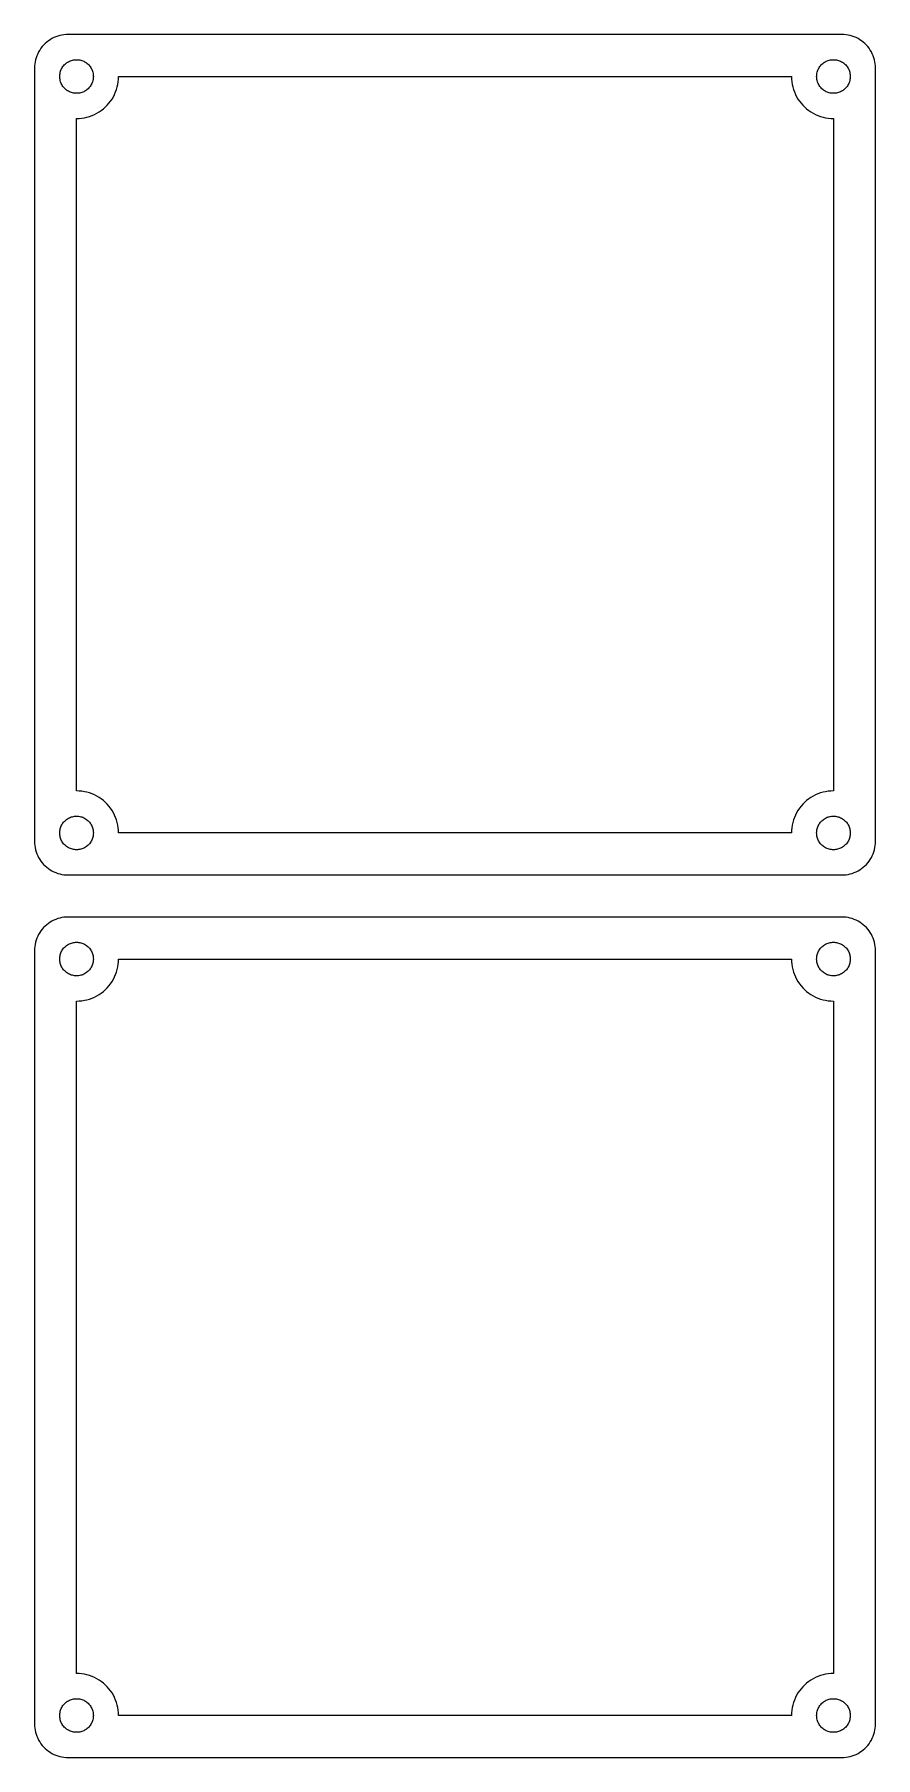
# Model space of a CAD drawing. Header units: metres. Extents: x -50 to 260, y -50 to 155.
# Drawn here: x 55 to 155, y -50 to 155 of the extents above; entities that cross this region are included whole.
import ezdxf

# ---------------------------------------------------------------- set-up
doc = ezdxf.new("R2010")
doc.units = ezdxf.units.M

msp = doc.modelspace()

# ---------------------------------------------------------------- linework, layer by layer
for p, q in [((56.2618, 153.916), (56.0841, 153.738)), ((56.4503, 154.082), (56.2618, 153.916)), ((56.6489, 154.236), (56.4503, 154.082)), ((56.8567, 154.377), (56.6489, 154.236)), ((57.073, 154.505), (56.8567, 154.377)), ((57.2969, 154.619), (57.073, 154.505)), ((57.5275, 154.719), (57.2969, 154.619)), ((57.7639, 154.804), (57.5275, 154.719)), ((58.0052, 154.874), (57.7639, 154.804)), ((58.2505, 154.929), (58.0052, 154.874)), ((58.4987, 154.968), (58.2505, 154.929)), ((58.7488, 154.992), (58.4987, 154.968)), ((59, 155), (58.7488, 154.992)), ((151, 155), (59, 155)), ((151.251, 154.992), (151, 155)), ((151.501, 154.968), (151.251, 154.992)), ((151.75, 154.929), (151.501, 154.968)), ((151.995, 154.874), (151.75, 154.929)), ((152.236, 154.804), (151.995, 154.874)), ((152.472, 154.719), (152.236, 154.804)), ((152.703, 154.619), (152.472, 154.719)), ((152.927, 154.505), (152.703, 154.619)), ((153.143, 154.377), (152.927, 154.505)), ((153.351, 154.236), (153.143, 154.377)), ((153.55, 154.082), (153.351, 154.236)), ((153.738, 153.916), (153.55, 154.082)), ((153.916, 153.738), (153.738, 153.916)), ((55.0709, 151.75), (55.0316, 151.501)), ((55.1257, 151.995), (55.0709, 151.75)), ((55.1958, 152.236), (55.1257, 151.995)), ((55.2809, 152.472), (55.1958, 152.236)), ((55.3807, 152.703), (55.2809, 152.472)), ((55.4948, 152.927), (55.3807, 152.703)), ((55.6227, 153.143), (55.4948, 152.927)), ((55.7639, 153.351), (55.6227, 153.143)), ((55.918, 153.55), (55.7639, 153.351)), ((56.0841, 153.738), (55.918, 153.55)), ((58.9284, 151.689), (59.0365, 151.753)), ((59.0365, 151.753), (59.1485, 151.81)), ((59.1485, 151.81), (59.2638, 151.86)), ((59.2638, 151.86), (59.382, 151.902)), ((59.382, 151.902), (59.5026, 151.937)), ((59.5026, 151.937), (59.6252, 151.965)), ((59.6252, 151.965), (59.7493, 151.984)), ((59.7493, 151.984), (59.8744, 151.996)), ((59.8744, 151.996), (60, 152)), ((60, 152), (60.1256, 151.996)), ((60.1256, 151.996), (60.2507, 151.984)), ((60.2507, 151.984), (60.3748, 151.965)), ((60.3748, 151.965), (60.4974, 151.937)), ((60.4974, 151.937), (60.618, 151.902)), ((60.618, 151.902), (60.7363, 151.86)), ((60.7363, 151.86), (60.8516, 151.81)), ((60.8516, 151.81), (60.9635, 151.753)), ((60.9635, 151.753), (61.0717, 151.689)), ((148.928, 151.689), (149.036, 151.753)), ((149.036, 151.753), (149.148, 151.81)), ((149.148, 151.81), (149.264, 151.86)), ((149.264, 151.86), (149.382, 151.902)), ((149.382, 151.902), (149.503, 151.937)), ((149.503, 151.937), (149.625, 151.965)), ((149.625, 151.965), (149.749, 151.984)), ((149.749, 151.984), (149.874, 151.996)), ((149.874, 151.996), (150, 152)), ((150, 152), (150.126, 151.996)), ((150.126, 151.996), (150.251, 151.984)), ((150.251, 151.984), (150.375, 151.965)), ((150.375, 151.965), (150.497, 151.937)), ((150.497, 151.937), (150.618, 151.902)), ((150.618, 151.902), (150.736, 151.86)), ((150.736, 151.86), (150.852, 151.81)), ((150.852, 151.81), (150.964, 151.753)), ((150.964, 151.753), (151.072, 151.689)), ((154.082, 153.55), (153.916, 153.738)), ((154.236, 153.351), (154.082, 153.55)), ((154.377, 153.143), (154.236, 153.351)), ((154.505, 152.927), (154.377, 153.143)), ((154.619, 152.703), (154.505, 152.927)), ((154.719, 152.472), (154.619, 152.703)), ((154.804, 152.236), (154.719, 152.472)), ((154.874, 151.995), (154.804, 152.236)), ((154.929, 151.75), (154.874, 151.995)), ((154.968, 151.501), (154.929, 151.75)), ((55.0079, 151.251), (55, 151)), ((55, 151), (55, 59)), ((55.0316, 151.501), (55.0079, 151.251)), ((58, 150), (58.004, 150.126)), ((58.004, 149.874), (58, 150)), ((58.004, 150.126), (58.0158, 150.251)), ((58.0158, 149.749), (58.004, 149.874)), ((58.0158, 150.251), (58.0354, 150.375)), ((58.0354, 149.625), (58.0158, 149.749)), ((58.0354, 150.375), (58.0628, 150.497)), ((58.0628, 150.497), (58.0979, 150.618)), ((58.0979, 150.618), (58.1405, 150.736)), ((58.1405, 150.736), (58.1904, 150.852)), ((58.1904, 150.852), (58.2474, 150.964)), ((58.2474, 150.964), (58.3114, 151.072)), ((58.3114, 151.072), (58.382, 151.176)), ((58.382, 151.176), (58.459, 151.275)), ((58.459, 151.275), (58.5421, 151.369)), ((58.5421, 151.369), (58.6309, 151.458)), ((58.6309, 151.458), (58.7252, 151.541)), ((58.7252, 151.541), (58.8244, 151.618)), ((58.8244, 151.618), (58.9284, 151.689)), ((61.0717, 151.689), (61.1756, 151.618)), ((61.1756, 151.618), (61.2749, 151.541)), ((61.2749, 151.541), (61.3691, 151.458)), ((61.3691, 151.458), (61.4579, 151.369)), ((61.4579, 151.369), (61.541, 151.275)), ((61.541, 151.275), (61.618, 151.176)), ((61.618, 151.176), (61.6887, 151.072)), ((61.6887, 151.072), (61.7526, 150.964)), ((61.7526, 150.964), (61.8097, 150.852)), ((61.8097, 150.852), (61.8596, 150.736)), ((61.8596, 150.736), (61.9021, 150.618)), ((61.9021, 150.618), (61.9372, 150.497)), ((61.9372, 150.497), (61.9646, 150.375)), ((61.9646, 150.375), (61.9842, 150.251)), ((61.9842, 149.749), (61.9646, 149.625)), ((61.9842, 150.251), (61.9961, 150.126)), ((61.9961, 149.874), (61.9842, 149.749)), ((61.9961, 150.126), (62, 150)), ((62, 150), (61.9961, 149.874)), ((64.9606, 149.373), (64.9901, 149.686)), ((64.9901, 149.686), (65, 150)), ((65, 150), (145, 150)), ((145, 150), (145.01, 149.686)), ((145.01, 149.686), (145.039, 149.373)), ((148, 150), (148.004, 150.126)), ((148.004, 149.874), (148, 150)), ((148.004, 150.126), (148.016, 150.251)), ((148.016, 149.749), (148.004, 149.874)), ((148.016, 150.251), (148.035, 150.375)), ((148.035, 149.625), (148.016, 149.749)), ((148.035, 150.375), (148.063, 150.497)), ((148.063, 150.497), (148.098, 150.618)), ((148.098, 150.618), (148.14, 150.736)), ((148.14, 150.736), (148.19, 150.852)), ((148.19, 150.852), (148.247, 150.964)), ((148.247, 150.964), (148.311, 151.072)), ((148.311, 151.072), (148.382, 151.176)), ((148.382, 151.176), (148.459, 151.275)), ((148.459, 151.275), (148.542, 151.369)), ((148.542, 151.369), (148.631, 151.458)), ((148.631, 151.458), (148.725, 151.541)), ((148.725, 151.541), (148.824, 151.618)), ((148.824, 151.618), (148.928, 151.689)), ((151.072, 151.689), (151.176, 151.618)), ((151.176, 151.618), (151.275, 151.541)), ((151.275, 151.541), (151.369, 151.458)), ((151.369, 151.458), (151.458, 151.369)), ((151.458, 151.369), (151.541, 151.275)), ((151.541, 151.275), (151.618, 151.176)), ((151.618, 151.176), (151.689, 151.072)), ((151.689, 151.072), (151.753, 150.964)), ((151.753, 150.964), (151.81, 150.852)), ((151.81, 150.852), (151.86, 150.736)), ((151.86, 150.736), (151.902, 150.618)), ((151.902, 150.618), (151.937, 150.497)), ((151.937, 150.497), (151.965, 150.375)), ((151.965, 150.375), (151.984, 150.251)), ((151.984, 149.749), (151.965, 149.625)), ((151.984, 150.251), (151.996, 150.126)), ((151.996, 149.874), (151.984, 149.749)), ((151.996, 150.126), (152, 150)), ((152, 150), (151.996, 149.874)), ((154.992, 151.251), (154.968, 151.501)), ((155, 151), (154.992, 151.251)), ((155, 59), (155, 151)), ((58.0628, 149.503), (58.0354, 149.625)), ((58.0979, 149.382), (58.0628, 149.503)), ((58.1405, 149.264), (58.0979, 149.382)), ((58.1904, 149.148), (58.1405, 149.264)), ((58.2474, 149.036), (58.1904, 149.148)), ((58.3114, 148.928), (58.2474, 149.036)), ((58.382, 148.824), (58.3114, 148.928)), ((58.459, 148.725), (58.382, 148.824)), ((58.5421, 148.631), (58.459, 148.725)), ((58.6309, 148.542), (58.5421, 148.631)), ((58.7252, 148.459), (58.6309, 148.542)), ((58.8244, 148.382), (58.7252, 148.459)), ((58.9284, 148.311), (58.8244, 148.382)), ((59.0365, 148.247), (58.9284, 148.311)), ((59.1485, 148.19), (59.0365, 148.247)), ((59.2638, 148.14), (59.1485, 148.19)), ((59.382, 148.098), (59.2638, 148.14)), ((59.5026, 148.063), (59.382, 148.098)), ((59.6252, 148.035), (59.5026, 148.063)), ((59.7493, 148.016), (59.6252, 148.035)), ((59.8744, 148.004), (59.7493, 148.016)), ((60, 148), (59.8744, 148.004)), ((60.1256, 148.004), (60, 148)), ((60.2507, 148.016), (60.1256, 148.004)), ((60.3748, 148.035), (60.2507, 148.016)), ((60.4974, 148.063), (60.3748, 148.035)), ((60.618, 148.098), (60.4974, 148.063)), ((60.7363, 148.14), (60.618, 148.098)), ((60.8516, 148.19), (60.7363, 148.14)), ((60.9635, 148.247), (60.8516, 148.19)), ((61.0717, 148.311), (60.9635, 148.247)), ((61.1756, 148.382), (61.0717, 148.311)), ((61.2749, 148.459), (61.1756, 148.382)), ((61.3691, 148.542), (61.2749, 148.459)), ((61.4579, 148.631), (61.3691, 148.542)), ((61.541, 148.725), (61.4579, 148.631)), ((61.618, 148.824), (61.541, 148.725)), ((61.6887, 148.928), (61.618, 148.824)), ((61.7526, 149.036), (61.6887, 148.928)), ((61.8097, 149.148), (61.7526, 149.036)), ((61.8596, 149.264), (61.8097, 149.148)), ((61.9021, 149.382), (61.8596, 149.264)), ((61.9372, 149.503), (61.9021, 149.382)), ((61.9646, 149.625), (61.9372, 149.503)), ((64.3815, 147.591), (64.5241, 147.871)), ((64.5241, 147.871), (64.6489, 148.159)), ((64.6489, 148.159), (64.7553, 148.455)), ((64.7553, 148.455), (64.8429, 148.757)), ((64.8429, 148.757), (64.9114, 149.063)), ((64.9114, 149.063), (64.9606, 149.373)), ((145.039, 149.373), (145.089, 149.063)), ((145.089, 149.063), (145.157, 148.757)), ((145.157, 148.757), (145.245, 148.455)), ((145.245, 148.455), (145.351, 148.159)), ((145.351, 148.159), (145.476, 147.871)), ((145.476, 147.871), (145.618, 147.591)), ((148.063, 149.503), (148.035, 149.625)), ((148.098, 149.382), (148.063, 149.503)), ((148.14, 149.264), (148.098, 149.382)), ((148.19, 149.148), (148.14, 149.264)), ((148.247, 149.036), (148.19, 149.148)), ((148.311, 148.928), (148.247, 149.036)), ((148.382, 148.824), (148.311, 148.928)), ((148.459, 148.725), (148.382, 148.824)), ((148.542, 148.631), (148.459, 148.725)), ((148.631, 148.542), (148.542, 148.631)), ((148.725, 148.459), (148.631, 148.542)), ((148.824, 148.382), (148.725, 148.459)), ((148.928, 148.311), (148.824, 148.382)), ((149.036, 148.247), (148.928, 148.311)), ((149.148, 148.19), (149.036, 148.247)), ((149.264, 148.14), (149.148, 148.19)), ((149.382, 148.098), (149.264, 148.14)), ((149.503, 148.063), (149.382, 148.098)), ((149.625, 148.035), (149.503, 148.063)), ((149.749, 148.016), (149.625, 148.035)), ((149.874, 148.004), (149.749, 148.016)), ((150, 148), (149.874, 148.004)), ((150.126, 148.004), (150, 148)), ((150.251, 148.016), (150.126, 148.004)), ((150.375, 148.035), (150.251, 148.016)), ((150.497, 148.063), (150.375, 148.035)), ((150.618, 148.098), (150.497, 148.063)), ((150.736, 148.14), (150.618, 148.098)), ((150.852, 148.19), (150.736, 148.14)), ((150.964, 148.247), (150.852, 148.19)), ((151.072, 148.311), (150.964, 148.247)), ((151.176, 148.382), (151.072, 148.311)), ((151.275, 148.459), (151.176, 148.382)), ((151.369, 148.542), (151.275, 148.459)), ((151.458, 148.631), (151.369, 148.542)), ((151.541, 148.725), (151.458, 148.631)), ((151.618, 148.824), (151.541, 148.725)), ((151.689, 148.928), (151.618, 148.824)), ((151.753, 149.036), (151.689, 148.928)), ((151.81, 149.148), (151.753, 149.036)), ((151.86, 149.264), (151.81, 149.148)), ((151.902, 149.382), (151.86, 149.264)), ((151.937, 149.503), (151.902, 149.382)), ((151.965, 149.625), (151.937, 149.503)), ((62.1289, 145.476), (62.4088, 145.618)), ((62.4088, 145.618), (62.6791, 145.778)), ((62.6791, 145.778), (62.9389, 145.955)), ((62.9389, 145.955), (63.1871, 146.147)), ((63.1871, 146.147), (63.4227, 146.355)), ((63.4227, 146.355), (63.6449, 146.577)), ((63.6449, 146.577), (63.8526, 146.813)), ((63.8526, 146.813), (64.0451, 147.061)), ((64.0451, 147.061), (64.2216, 147.321)), ((64.2216, 147.321), (64.3815, 147.591)), ((145.618, 147.591), (145.778, 147.321)), ((145.778, 147.321), (145.955, 147.061)), ((145.955, 147.061), (146.147, 146.813)), ((146.147, 146.813), (146.355, 146.577)), ((146.355, 146.577), (146.577, 146.355)), ((146.577, 146.355), (146.813, 146.147)), ((146.813, 146.147), (147.061, 145.955)), ((147.061, 145.955), (147.321, 145.778)), ((147.321, 145.778), (147.591, 145.618)), ((147.591, 145.618), (147.871, 145.476)), ((60, 145), (60.314, 145.01)), ((60, 65), (60, 145)), ((60.314, 145.01), (60.6267, 145.039)), ((60.6267, 145.039), (60.9369, 145.089)), ((60.9369, 145.089), (61.2435, 145.157)), ((61.2435, 145.157), (61.5451, 145.245)), ((61.5451, 145.245), (61.8406, 145.351)), ((61.8406, 145.351), (62.1289, 145.476)), ((147.871, 145.476), (148.159, 145.351)), ((148.159, 145.351), (148.455, 145.245)), ((148.455, 145.245), (148.757, 145.157)), ((148.757, 145.157), (149.063, 145.089)), ((149.063, 145.089), (149.373, 145.039)), ((149.373, 145.039), (149.686, 145.01)), ((149.686, 145.01), (150, 145)), ((150, 145), (150, 65)), ((60.314, 64.9901), (60, 65)), ((60.6267, 64.9606), (60.314, 64.9901)), ((60.9369, 64.9114), (60.6267, 64.9606)), ((61.2435, 64.8429), (60.9369, 64.9114)), ((61.5451, 64.7553), (61.2435, 64.8429)), ((61.8406, 64.6489), (61.5451, 64.7553)), ((62.1289, 64.5241), (61.8406, 64.6489)), ((62.4088, 64.3815), (62.1289, 64.5241)), ((62.6791, 64.2216), (62.4088, 64.3815)), ((62.9389, 64.0451), (62.6791, 64.2216)), ((63.1871, 63.8526), (62.9389, 64.0451)), ((63.4227, 63.6449), (63.1871, 63.8526)), ((63.6449, 63.4227), (63.4227, 63.6449)), ((146.577, 63.6449), (146.355, 63.4227)), ((146.813, 63.8526), (146.577, 63.6449)), ((147.061, 64.0451), (146.813, 63.8526)), ((147.321, 64.2216), (147.061, 64.0451)), ((147.591, 64.3815), (147.321, 64.2216)), ((147.871, 64.5241), (147.591, 64.3815)), ((148.159, 64.6489), (147.871, 64.5241)), ((148.455, 64.7553), (148.159, 64.6489)), ((148.757, 64.8429), (148.455, 64.7553)), ((149.063, 64.9114), (148.757, 64.8429)), ((149.373, 64.9606), (149.063, 64.9114)), ((149.686, 64.9901), (149.373, 64.9606)), ((150, 65), (149.686, 64.9901)), ((58.6309, 61.4579), (58.7252, 61.541)), ((58.7252, 61.541), (58.8244, 61.618)), ((58.8244, 61.618), (58.9284, 61.6887)), ((58.9284, 61.6887), (59.0365, 61.7526)), ((59.0365, 61.7526), (59.1485, 61.8097)), ((59.1485, 61.8097), (59.2638, 61.8596)), ((59.2638, 61.8596), (59.382, 61.9021)), ((59.382, 61.9021), (59.5026, 61.9372)), ((59.5026, 61.9372), (59.6252, 61.9646)), ((59.6252, 61.9646), (59.7493, 61.9842)), ((59.7493, 61.9842), (59.8744, 61.9961)), ((59.8744, 61.9961), (60, 62)), ((60, 62), (60.1256, 61.9961)), ((60.1256, 61.9961), (60.2507, 61.9842)), ((60.2507, 61.9842), (60.3748, 61.9646)), ((60.3748, 61.9646), (60.4974, 61.9372)), ((60.4974, 61.9372), (60.618, 61.9021)), ((60.618, 61.9021), (60.7363, 61.8596)), ((60.7363, 61.8596), (60.8516, 61.8097)), ((60.8516, 61.8097), (60.9635, 61.7526)), ((60.9635, 61.7526), (61.0717, 61.6887)), ((61.0717, 61.6887), (61.1756, 61.618)), ((61.1756, 61.618), (61.2749, 61.541)), ((61.2749, 61.541), (61.3691, 61.4579)), ((63.8526, 63.1871), (63.6449, 63.4227)), ((64.0451, 62.9389), (63.8526, 63.1871)), ((64.2216, 62.6791), (64.0451, 62.9389)), ((64.3815, 62.4088), (64.2216, 62.6791)), ((64.5241, 62.1289), (64.3815, 62.4088)), ((64.6489, 61.8406), (64.5241, 62.1289)), ((64.7553, 61.5451), (64.6489, 61.8406)), ((64.8429, 61.2435), (64.7553, 61.5451)), ((145.245, 61.5451), (145.157, 61.2435)), ((145.351, 61.8406), (145.245, 61.5451)), ((145.476, 62.1289), (145.351, 61.8406)), ((145.618, 62.4088), (145.476, 62.1289)), ((145.778, 62.6791), (145.618, 62.4088)), ((145.955, 62.9389), (145.778, 62.6791)), ((146.147, 63.1871), (145.955, 62.9389)), ((146.355, 63.4227), (146.147, 63.1871)), ((148.631, 61.4579), (148.725, 61.541)), ((148.725, 61.541), (148.824, 61.618)), ((148.824, 61.618), (148.928, 61.6887)), ((148.928, 61.6887), (149.036, 61.7526)), ((149.036, 61.7526), (149.148, 61.8097)), ((149.148, 61.8097), (149.264, 61.8596)), ((149.264, 61.8596), (149.382, 61.9021)), ((149.382, 61.9021), (149.503, 61.9372)), ((149.503, 61.9372), (149.625, 61.9646)), ((149.625, 61.9646), (149.749, 61.9842)), ((149.749, 61.9842), (149.874, 61.9961)), ((149.874, 61.9961), (150, 62)), ((150, 62), (150.126, 61.9961)), ((150.126, 61.9961), (150.251, 61.9842)), ((150.251, 61.9842), (150.375, 61.9646)), ((150.375, 61.9646), (150.497, 61.9372)), ((150.497, 61.9372), (150.618, 61.9021)), ((150.618, 61.9021), (150.736, 61.8596)), ((150.736, 61.8596), (150.852, 61.8097)), ((150.852, 61.8097), (150.964, 61.7526)), ((150.964, 61.7526), (151.072, 61.6887)), ((151.072, 61.6887), (151.176, 61.618)), ((151.176, 61.618), (151.275, 61.541)), ((151.275, 61.541), (151.369, 61.4579)), ((58, 60), (58.004, 60.1256)), ((58.004, 59.8744), (58, 60)), ((58.004, 60.1256), (58.0158, 60.2507)), ((58.0158, 59.7493), (58.004, 59.8744)), ((58.0158, 60.2507), (58.0354, 60.3748)), ((58.0354, 59.6252), (58.0158, 59.7493)), ((58.0354, 60.3748), (58.0628, 60.4974)), ((58.0628, 59.5026), (58.0354, 59.6252)), ((58.0628, 60.4974), (58.0979, 60.618)), ((58.0979, 59.382), (58.0628, 59.5026)), ((58.0979, 60.618), (58.1405, 60.7363)), ((58.1405, 60.7363), (58.1904, 60.8516)), ((58.1904, 60.8516), (58.2474, 60.9635)), ((58.2474, 60.9635), (58.3114, 61.0717)), ((58.3114, 61.0717), (58.382, 61.1756)), ((58.382, 61.1756), (58.459, 61.2749)), ((58.459, 61.2749), (58.5421, 61.3691)), ((58.5421, 61.3691), (58.6309, 61.4579)), ((61.3691, 61.4579), (61.4579, 61.3691)), ((61.4579, 61.3691), (61.541, 61.2749)), ((61.541, 61.2749), (61.618, 61.1756)), ((61.618, 61.1756), (61.6887, 61.0717)), ((61.6887, 61.0717), (61.7526, 60.9635)), ((61.7526, 60.9635), (61.8097, 60.8516)), ((61.8097, 60.8516), (61.8596, 60.7363)), ((61.8596, 60.7363), (61.9021, 60.618)), ((61.9021, 60.618), (61.9372, 60.4974)), ((61.9372, 59.5026), (61.9021, 59.382)), ((61.9372, 60.4974), (61.9646, 60.3748)), ((61.9646, 59.6252), (61.9372, 59.5026)), ((61.9646, 60.3748), (61.9842, 60.2507)), ((61.9842, 59.7493), (61.9646, 59.6252)), ((61.9842, 60.2507), (61.9961, 60.1256)), ((61.9961, 59.8744), (61.9842, 59.7493)), ((61.9961, 60.1256), (62, 60)), ((62, 60), (61.9961, 59.8744)), ((64.9114, 60.9369), (64.8429, 61.2435)), ((64.9606, 60.6267), (64.9114, 60.9369)), ((64.9901, 60.314), (64.9606, 60.6267)), ((65, 60), (64.9901, 60.314)), ((145, 60), (65, 60)), ((145.01, 60.314), (145, 60)), ((145.039, 60.6267), (145.01, 60.314)), ((145.089, 60.9369), (145.039, 60.6267)), ((145.157, 61.2435), (145.089, 60.9369)), ((148, 60), (148.004, 60.1256)), ((148.004, 59.8744), (148, 60)), ((148.004, 60.1256), (148.016, 60.2507)), ((148.016, 59.7493), (148.004, 59.8744)), ((148.016, 60.2507), (148.035, 60.3748)), ((148.035, 59.6252), (148.016, 59.7493)), ((148.035, 60.3748), (148.063, 60.4974)), ((148.063, 59.5026), (148.035, 59.6252)), ((148.063, 60.4974), (148.098, 60.618)), ((148.098, 59.382), (148.063, 59.5026)), ((148.098, 60.618), (148.14, 60.7363)), ((148.14, 60.7363), (148.19, 60.8516)), ((148.19, 60.8516), (148.247, 60.9635)), ((148.247, 60.9635), (148.311, 61.0717)), ((148.311, 61.0717), (148.382, 61.1756)), ((148.382, 61.1756), (148.459, 61.2749)), ((148.459, 61.2749), (148.542, 61.3691)), ((148.542, 61.3691), (148.631, 61.4579)), ((151.369, 61.4579), (151.458, 61.3691)), ((151.458, 61.3691), (151.541, 61.2749)), ((151.541, 61.2749), (151.618, 61.1756)), ((151.618, 61.1756), (151.689, 61.0717)), ((151.689, 61.0717), (151.753, 60.9635)), ((151.753, 60.9635), (151.81, 60.8516)), ((151.81, 60.8516), (151.86, 60.7363)), ((151.86, 60.7363), (151.902, 60.618)), ((151.902, 60.618), (151.937, 60.4974)), ((151.937, 59.5026), (151.902, 59.382)), ((151.937, 60.4974), (151.965, 60.3748)), ((151.965, 59.6252), (151.937, 59.5026)), ((151.965, 60.3748), (151.984, 60.2507)), ((151.984, 59.7493), (151.965, 59.6252)), ((151.984, 60.2507), (151.996, 60.1256)), ((151.996, 59.8744), (151.984, 59.7493)), ((151.996, 60.1256), (152, 60)), ((152, 60), (151.996, 59.8744)), ((55, 59), (55.0079, 58.7488)), ((55.0079, 58.7488), (55.0316, 58.4987)), ((55.0316, 58.4987), (55.0709, 58.2505)), ((55.0709, 58.2505), (55.1257, 58.0052)), ((55.1257, 58.0052), (55.1958, 57.7639)), ((55.1958, 57.7639), (55.2809, 57.5275)), ((55.2809, 57.5275), (55.3807, 57.2969)), ((58.1405, 59.2638), (58.0979, 59.382)), ((58.1904, 59.1485), (58.1405, 59.2638)), ((58.2474, 59.0365), (58.1904, 59.1485)), ((58.3114, 58.9284), (58.2474, 59.0365)), ((58.382, 58.8244), (58.3114, 58.9284)), ((58.459, 58.7252), (58.382, 58.8244)), ((58.5421, 58.6309), (58.459, 58.7252)), ((58.6309, 58.5421), (58.5421, 58.6309)), ((58.7252, 58.459), (58.6309, 58.5421)), ((58.8244, 58.382), (58.7252, 58.459)), ((58.9284, 58.3114), (58.8244, 58.382)), ((59.0365, 58.2474), (58.9284, 58.3114)), ((59.1485, 58.1904), (59.0365, 58.2474)), ((59.2638, 58.1405), (59.1485, 58.1904)), ((59.382, 58.0979), (59.2638, 58.1405)), ((59.5026, 58.0628), (59.382, 58.0979)), ((59.6252, 58.0354), (59.5026, 58.0628)), ((59.7493, 58.0158), (59.6252, 58.0354)), ((59.8744, 58.004), (59.7493, 58.0158)), ((60, 58), (59.8744, 58.004)), ((60.1256, 58.004), (60, 58)), ((60.2507, 58.0158), (60.1256, 58.004)), ((60.3748, 58.0354), (60.2507, 58.0158)), ((60.4974, 58.0628), (60.3748, 58.0354)), ((60.618, 58.0979), (60.4974, 58.0628)), ((60.7363, 58.1405), (60.618, 58.0979)), ((60.8516, 58.1904), (60.7363, 58.1405)), ((60.9635, 58.2474), (60.8516, 58.1904)), ((61.0717, 58.3114), (60.9635, 58.2474)), ((61.1756, 58.382), (61.0717, 58.3114)), ((61.2749, 58.459), (61.1756, 58.382)), ((61.3691, 58.5421), (61.2749, 58.459)), ((61.4579, 58.6309), (61.3691, 58.5421)), ((61.541, 58.7252), (61.4579, 58.6309)), ((61.618, 58.8244), (61.541, 58.7252)), ((61.6887, 58.9284), (61.618, 58.8244)), ((61.7526, 59.0365), (61.6887, 58.9284)), ((61.8097, 59.1485), (61.7526, 59.0365)), ((61.8596, 59.2638), (61.8097, 59.1485)), ((61.9021, 59.382), (61.8596, 59.2638)), ((148.14, 59.2638), (148.098, 59.382)), ((148.19, 59.1485), (148.14, 59.2638)), ((148.247, 59.0365), (148.19, 59.1485)), ((148.311, 58.9284), (148.247, 59.0365)), ((148.382, 58.8244), (148.311, 58.9284)), ((148.459, 58.7252), (148.382, 58.8244)), ((148.542, 58.6309), (148.459, 58.7252)), ((148.631, 58.5421), (148.542, 58.6309)), ((148.725, 58.459), (148.631, 58.5421)), ((148.824, 58.382), (148.725, 58.459)), ((148.928, 58.3114), (148.824, 58.382)), ((149.036, 58.2474), (148.928, 58.3114)), ((149.148, 58.1904), (149.036, 58.2474)), ((149.264, 58.1405), (149.148, 58.1904)), ((149.382, 58.0979), (149.264, 58.1405)), ((149.503, 58.0628), (149.382, 58.0979)), ((149.625, 58.0354), (149.503, 58.0628)), ((149.749, 58.0158), (149.625, 58.0354)), ((149.874, 58.004), (149.749, 58.0158)), ((150, 58), (149.874, 58.004)), ((150.126, 58.004), (150, 58)), ((150.251, 58.0158), (150.126, 58.004)), ((150.375, 58.0354), (150.251, 58.0158)), ((150.497, 58.0628), (150.375, 58.0354)), ((150.618, 58.0979), (150.497, 58.0628)), ((150.736, 58.1405), (150.618, 58.0979)), ((150.852, 58.1904), (150.736, 58.1405)), ((150.964, 58.2474), (150.852, 58.1904)), ((151.072, 58.3114), (150.964, 58.2474)), ((151.176, 58.382), (151.072, 58.3114)), ((151.275, 58.459), (151.176, 58.382)), ((151.369, 58.5421), (151.275, 58.459)), ((151.458, 58.6309), (151.369, 58.5421)), ((151.541, 58.7252), (151.458, 58.6309)), ((151.618, 58.8244), (151.541, 58.7252)), ((151.689, 58.9284), (151.618, 58.8244)), ((151.753, 59.0365), (151.689, 58.9284)), ((151.81, 59.1485), (151.753, 59.0365)), ((151.86, 59.2638), (151.81, 59.1485)), ((151.902, 59.382), (151.86, 59.2638)), ((154.619, 57.2969), (154.719, 57.5275)), ((154.719, 57.5275), (154.804, 57.7639)), ((154.804, 57.7639), (154.874, 58.0052)), ((154.874, 58.0052), (154.929, 58.2505)), ((154.929, 58.2505), (154.968, 58.4987)), ((154.968, 58.4987), (154.992, 58.7488)), ((154.992, 58.7488), (155, 59)), ((55.3807, 57.2969), (55.4948, 57.073)), ((55.4948, 57.073), (55.6227, 56.8567)), ((55.6227, 56.8567), (55.7639, 56.6489)), ((55.7639, 56.6489), (55.918, 56.4503)), ((55.918, 56.4503), (56.0841, 56.2618)), ((56.0841, 56.2618), (56.2618, 56.0841)), ((56.2618, 56.0841), (56.4503, 55.918)), ((56.4503, 55.918), (56.6489, 55.7639)), ((56.6489, 55.7639), (56.8567, 55.6227)), ((56.8567, 55.6227), (57.073, 55.4948)), ((57.073, 55.4948), (57.2969, 55.3807)), ((57.2969, 55.3807), (57.5275, 55.2809)), ((152.472, 55.2809), (152.703, 55.3807)), ((152.703, 55.3807), (152.927, 55.4948)), ((152.927, 55.4948), (153.143, 55.6227)), ((153.143, 55.6227), (153.351, 55.7639)), ((153.351, 55.7639), (153.55, 55.918)), ((153.55, 55.918), (153.738, 56.0841)), ((153.738, 56.0841), (153.916, 56.2618)), ((153.916, 56.2618), (154.082, 56.4503)), ((154.082, 56.4503), (154.236, 56.6489)), ((154.236, 56.6489), (154.377, 56.8567)), ((154.377, 56.8567), (154.505, 57.073)), ((154.505, 57.073), (154.619, 57.2969)), ((57.5275, 55.2809), (57.7639, 55.1958)), ((57.7639, 55.1958), (58.0052, 55.1257)), ((58.0052, 55.1257), (58.2505, 55.0709)), ((58.2505, 55.0709), (58.4987, 55.0316)), ((58.4987, 55.0316), (58.7488, 55.0079)), ((58.7488, 55.0079), (59, 55)), ((59, 55), (151, 55)), ((151, 55), (151.251, 55.0079)), ((151.251, 55.0079), (151.501, 55.0316)), ((151.501, 55.0316), (151.75, 55.0709)), ((151.75, 55.0709), (151.995, 55.1257)), ((151.995, 55.1257), (152.236, 55.1958)), ((152.236, 55.1958), (152.472, 55.2809)), ((56.6489, 49.2361), (56.4503, 49.082)), ((56.8567, 49.3773), (56.6489, 49.2361)), ((57.073, 49.5052), (56.8567, 49.3773)), ((57.2969, 49.6193), (57.073, 49.5052)), ((57.5275, 49.7191), (57.2969, 49.6193)), ((57.7639, 49.8042), (57.5275, 49.7191)), ((58.0052, 49.8743), (57.7639, 49.8042)), ((58.2505, 49.9291), (58.0052, 49.8743)), ((58.4987, 49.9684), (58.2505, 49.9291)), ((58.7488, 49.9921), (58.4987, 49.9684)), ((59, 50), (58.7488, 49.9921)), ((151, 50), (59, 50)), ((151.251, 49.9921), (151, 50)), ((151.501, 49.9684), (151.251, 49.9921)), ((151.75, 49.9291), (151.501, 49.9684)), ((151.995, 49.8743), (151.75, 49.9291)), ((152.236, 49.8042), (151.995, 49.8743)), ((152.472, 49.7191), (152.236, 49.8042)), ((152.703, 49.6193), (152.472, 49.7191)), ((152.927, 49.5052), (152.703, 49.6193)), ((153.143, 49.3773), (152.927, 49.5052)), ((153.351, 49.2361), (153.143, 49.3773)), ((153.55, 49.082), (153.351, 49.2361)), ((55.1958, 47.2361), (55.1257, 46.9948)), ((55.2809, 47.4725), (55.1958, 47.2361)), ((55.3807, 47.7031), (55.2809, 47.4725)), ((55.4948, 47.927), (55.3807, 47.7031)), ((55.6227, 48.1433), (55.4948, 47.927)), ((55.7639, 48.3511), (55.6227, 48.1433)), ((55.918, 48.5497), (55.7639, 48.3511)), ((56.0841, 48.7382), (55.918, 48.5497)), ((56.2618, 48.9159), (56.0841, 48.7382)), ((56.4503, 49.082), (56.2618, 48.9159)), ((153.738, 48.9159), (153.55, 49.082)), ((153.916, 48.7382), (153.738, 48.9159)), ((154.082, 48.5497), (153.916, 48.7382)), ((154.236, 48.3511), (154.082, 48.5497)), ((154.377, 48.1433), (154.236, 48.3511)), ((154.505, 47.927), (154.377, 48.1433)), ((154.619, 47.7031), (154.505, 47.927)), ((154.719, 47.4725), (154.619, 47.7031)), ((154.804, 47.2361), (154.719, 47.4725)), ((154.874, 46.9948), (154.804, 47.2361)), ((55.0079, 46.2512), (55, 46)), ((55, 46), (55, -46)), ((55.0316, 46.5013), (55.0079, 46.2512)), ((55.0709, 46.7495), (55.0316, 46.5013)), ((55.1257, 46.9948), (55.0709, 46.7495)), ((58, 45), (58.004, 45.1256)), ((58.004, 45.1256), (58.0158, 45.2507)), ((58.0158, 45.2507), (58.0354, 45.3748)), ((58.0354, 45.3748), (58.0628, 45.4974)), ((58.0628, 45.4974), (58.0979, 45.618)), ((58.0979, 45.618), (58.1405, 45.7362)), ((58.1405, 45.7362), (58.1904, 45.8515)), ((58.1904, 45.8515), (58.2474, 45.9635)), ((58.2474, 45.9635), (58.3114, 46.0716)), ((58.3114, 46.0716), (58.382, 46.1756)), ((58.382, 46.1756), (58.459, 46.2748)), ((58.459, 46.2748), (58.5421, 46.3691)), ((58.5421, 46.3691), (58.6309, 46.4579)), ((58.6309, 46.4579), (58.7252, 46.541)), ((58.7252, 46.541), (58.8244, 46.618)), ((58.8244, 46.618), (58.9284, 46.6886)), ((58.9284, 46.6886), (59.0365, 46.7526)), ((59.0365, 46.7526), (59.1485, 46.8096)), ((59.1485, 46.8096), (59.2638, 46.8595)), ((59.2638, 46.8595), (59.382, 46.9021)), ((59.382, 46.9021), (59.5026, 46.9372)), ((59.5026, 46.9372), (59.6252, 46.9646)), ((59.6252, 46.9646), (59.7493, 46.9842)), ((59.7493, 46.9842), (59.8744, 46.996)), ((59.8744, 46.996), (60, 47)), ((60, 47), (60.1256, 46.996)), ((60.1256, 46.996), (60.2507, 46.9842)), ((60.2507, 46.9842), (60.3748, 46.9646)), ((60.3748, 46.9646), (60.4974, 46.9372)), ((60.4974, 46.9372), (60.618, 46.9021)), ((60.618, 46.9021), (60.7363, 46.8595)), ((60.7363, 46.8595), (60.8516, 46.8096)), ((60.8516, 46.8096), (60.9635, 46.7526)), ((60.9635, 46.7526), (61.0717, 46.6886)), ((61.0717, 46.6886), (61.1756, 46.618)), ((61.1756, 46.618), (61.2749, 46.541)), ((61.2749, 46.541), (61.3691, 46.4579)), ((61.3691, 46.4579), (61.4579, 46.3691)), ((61.4579, 46.3691), (61.541, 46.2748)), ((61.541, 46.2748), (61.618, 46.1756)), ((61.618, 46.1756), (61.6887, 46.0716)), ((61.6887, 46.0716), (61.7526, 45.9635)), ((61.7526, 45.9635), (61.8097, 45.8515)), ((61.8097, 45.8515), (61.8596, 45.7362)), ((61.8596, 45.7362), (61.9021, 45.618)), ((61.9021, 45.618), (61.9372, 45.4974)), ((61.9372, 45.4974), (61.9646, 45.3748)), ((61.9646, 45.3748), (61.9842, 45.2507)), ((61.9842, 45.2507), (61.9961, 45.1256)), ((61.9961, 45.1256), (62, 45)), ((148, 45), (148.004, 45.1256)), ((148.004, 45.1256), (148.016, 45.2507)), ((148.016, 45.2507), (148.035, 45.3748)), ((148.035, 45.3748), (148.063, 45.4974)), ((148.063, 45.4974), (148.098, 45.618)), ((148.098, 45.618), (148.14, 45.7362)), ((148.14, 45.7362), (148.19, 45.8515)), ((148.19, 45.8515), (148.247, 45.9635)), ((148.247, 45.9635), (148.311, 46.0716)), ((148.311, 46.0716), (148.382, 46.1756)), ((148.382, 46.1756), (148.459, 46.2748)), ((148.459, 46.2748), (148.542, 46.3691)), ((148.542, 46.3691), (148.631, 46.4579)), ((148.631, 46.4579), (148.725, 46.541)), ((148.725, 46.541), (148.824, 46.618)), ((148.824, 46.618), (148.928, 46.6886)), ((148.928, 46.6886), (149.036, 46.7526)), ((149.036, 46.7526), (149.148, 46.8096)), ((149.148, 46.8096), (149.264, 46.8595)), ((149.264, 46.8595), (149.382, 46.9021)), ((149.382, 46.9021), (149.503, 46.9372)), ((149.503, 46.9372), (149.625, 46.9646)), ((149.625, 46.9646), (149.749, 46.9842)), ((149.749, 46.9842), (149.874, 46.996)), ((149.874, 46.996), (150, 47)), ((150, 47), (150.126, 46.996)), ((150.126, 46.996), (150.251, 46.9842)), ((150.251, 46.9842), (150.375, 46.9646)), ((150.375, 46.9646), (150.497, 46.9372)), ((150.497, 46.9372), (150.618, 46.9021)), ((150.618, 46.9021), (150.736, 46.8595)), ((150.736, 46.8595), (150.852, 46.8096)), ((150.852, 46.8096), (150.964, 46.7526)), ((150.964, 46.7526), (151.072, 46.6886)), ((151.072, 46.6886), (151.176, 46.618)), ((151.176, 46.618), (151.275, 46.541)), ((151.275, 46.541), (151.369, 46.4579)), ((151.369, 46.4579), (151.458, 46.3691)), ((151.458, 46.3691), (151.541, 46.2748)), ((151.541, 46.2748), (151.618, 46.1756)), ((151.618, 46.1756), (151.689, 46.0716)), ((151.689, 46.0716), (151.753, 45.9635)), ((151.753, 45.9635), (151.81, 45.8515)), ((151.81, 45.8515), (151.86, 45.7362)), ((151.86, 45.7362), (151.902, 45.618)), ((151.902, 45.618), (151.937, 45.4974)), ((151.937, 45.4974), (151.965, 45.3748)), ((151.965, 45.3748), (151.984, 45.2507)), ((151.984, 45.2507), (151.996, 45.1256)), ((151.996, 45.1256), (152, 45)), ((154.929, 46.7495), (154.874, 46.9948)), ((154.968, 46.5013), (154.929, 46.7495)), ((154.992, 46.2512), (154.968, 46.5013)), ((155, 46), (154.992, 46.2512)), ((155, -46), (155, 46)), ((58.004, 44.8744), (58, 45)), ((58.0158, 44.7493), (58.004, 44.8744)), ((58.0354, 44.6252), (58.0158, 44.7493)), ((58.0628, 44.5026), (58.0354, 44.6252)), ((58.0979, 44.382), (58.0628, 44.5026)), ((58.1405, 44.2637), (58.0979, 44.382)), ((58.1904, 44.1484), (58.1405, 44.2637)), ((58.2474, 44.0365), (58.1904, 44.1484)), ((58.3114, 43.9283), (58.2474, 44.0365)), ((58.382, 43.8244), (58.3114, 43.9283)), ((58.459, 43.7251), (58.382, 43.8244)), ((58.5421, 43.6309), (58.459, 43.7251)), ((58.6309, 43.5421), (58.5421, 43.6309)), ((58.7252, 43.459), (58.6309, 43.5421)), ((58.8244, 43.382), (58.7252, 43.459)), ((58.9284, 43.3113), (58.8244, 43.382)), ((59.0365, 43.2474), (58.9284, 43.3113)), ((59.1485, 43.1903), (59.0365, 43.2474)), ((59.2638, 43.1404), (59.1485, 43.1903)), ((59.382, 43.0979), (59.2638, 43.1404)), ((59.5026, 43.0628), (59.382, 43.0979)), ((59.6252, 43.0354), (59.5026, 43.0628)), ((60.4974, 43.0628), (60.3748, 43.0354)), ((60.618, 43.0979), (60.4974, 43.0628)), ((60.7363, 43.1404), (60.618, 43.0979)), ((60.8516, 43.1903), (60.7363, 43.1404)), ((60.9635, 43.2474), (60.8516, 43.1903)), ((61.0717, 43.3113), (60.9635, 43.2474)), ((61.1756, 43.382), (61.0717, 43.3113)), ((61.2749, 43.459), (61.1756, 43.382)), ((61.3691, 43.5421), (61.2749, 43.459)), ((61.4579, 43.6309), (61.3691, 43.5421)), ((61.541, 43.7251), (61.4579, 43.6309)), ((61.618, 43.8244), (61.541, 43.7251)), ((61.6887, 43.9283), (61.618, 43.8244)), ((61.7526, 44.0365), (61.6887, 43.9283)), ((61.8097, 44.1484), (61.7526, 44.0365)), ((61.8596, 44.2637), (61.8097, 44.1484)), ((61.9021, 44.382), (61.8596, 44.2637)), ((61.9372, 44.5026), (61.9021, 44.382)), ((61.9646, 44.6252), (61.9372, 44.5026)), ((61.9842, 44.7493), (61.9646, 44.6252)), ((61.9961, 44.8744), (61.9842, 44.7493)), ((62, 45), (61.9961, 44.8744)), ((64.5241, 42.8711), (64.6489, 43.1594)), ((64.6489, 43.1594), (64.7553, 43.4549)), ((64.7553, 43.4549), (64.8429, 43.7565)), ((64.8429, 43.7565), (64.9114, 44.0631)), ((64.9114, 44.0631), (64.9606, 44.3733)), ((64.9606, 44.3733), (64.9901, 44.686)), ((64.9901, 44.686), (65, 45)), ((65, 45), (145, 45)), ((145, 45), (145.01, 44.686)), ((145.01, 44.686), (145.039, 44.3733)), ((145.039, 44.3733), (145.089, 44.0631)), ((145.089, 44.0631), (145.157, 43.7565)), ((145.157, 43.7565), (145.245, 43.4549)), ((145.245, 43.4549), (145.351, 43.1594)), ((145.351, 43.1594), (145.476, 42.8711)), ((148.004, 44.8744), (148, 45)), ((148.016, 44.7493), (148.004, 44.8744)), ((148.035, 44.6252), (148.016, 44.7493)), ((148.063, 44.5026), (148.035, 44.6252)), ((148.098, 44.382), (148.063, 44.5026)), ((148.14, 44.2637), (148.098, 44.382)), ((148.19, 44.1484), (148.14, 44.2637)), ((148.247, 44.0365), (148.19, 44.1484)), ((148.311, 43.9283), (148.247, 44.0365)), ((148.382, 43.8244), (148.311, 43.9283)), ((148.459, 43.7251), (148.382, 43.8244)), ((148.542, 43.6309), (148.459, 43.7251)), ((148.631, 43.5421), (148.542, 43.6309)), ((148.725, 43.459), (148.631, 43.5421)), ((148.824, 43.382), (148.725, 43.459)), ((148.928, 43.3113), (148.824, 43.382)), ((149.036, 43.2474), (148.928, 43.3113)), ((149.148, 43.1903), (149.036, 43.2474)), ((149.264, 43.1404), (149.148, 43.1903)), ((149.382, 43.0979), (149.264, 43.1404)), ((149.503, 43.0628), (149.382, 43.0979)), ((149.625, 43.0354), (149.503, 43.0628)), ((150.497, 43.0628), (150.375, 43.0354)), ((150.618, 43.0979), (150.497, 43.0628)), ((150.736, 43.1404), (150.618, 43.0979)), ((150.852, 43.1903), (150.736, 43.1404)), ((150.964, 43.2474), (150.852, 43.1903)), ((151.072, 43.3113), (150.964, 43.2474)), ((151.176, 43.382), (151.072, 43.3113)), ((151.275, 43.459), (151.176, 43.382)), ((151.369, 43.5421), (151.275, 43.459)), ((151.458, 43.6309), (151.369, 43.5421)), ((151.541, 43.7251), (151.458, 43.6309)), ((151.618, 43.8244), (151.541, 43.7251)), ((151.689, 43.9283), (151.618, 43.8244)), ((151.753, 44.0365), (151.689, 43.9283)), ((151.81, 44.1484), (151.753, 44.0365)), ((151.86, 44.2637), (151.81, 44.1484)), ((151.902, 44.382), (151.86, 44.2637)), ((151.937, 44.5026), (151.902, 44.382)), ((151.965, 44.6252), (151.937, 44.5026)), ((151.984, 44.7493), (151.965, 44.6252)), ((151.996, 44.8744), (151.984, 44.7493)), ((152, 45), (151.996, 44.8744)), ((59.7493, 43.0158), (59.6252, 43.0354)), ((59.8744, 43.0039), (59.7493, 43.0158)), ((60, 43), (59.8744, 43.0039)), ((60.1256, 43.0039), (60, 43)), ((60.2507, 43.0158), (60.1256, 43.0039)), ((60.3748, 43.0354), (60.2507, 43.0158)), ((62.9389, 40.9549), (63.1871, 41.1474)), ((63.1871, 41.1474), (63.4227, 41.3551)), ((63.4227, 41.3551), (63.6449, 41.5773)), ((63.6449, 41.5773), (63.8526, 41.8129)), ((63.8526, 41.8129), (64.0451, 42.0611)), ((64.0451, 42.0611), (64.2216, 42.3209)), ((64.2216, 42.3209), (64.3815, 42.5912)), ((64.3815, 42.5912), (64.5241, 42.8711)), ((145.476, 42.8711), (145.618, 42.5912)), ((145.618, 42.5912), (145.778, 42.3209)), ((145.778, 42.3209), (145.955, 42.0611)), ((145.955, 42.0611), (146.147, 41.8129)), ((146.147, 41.8129), (146.355, 41.5773)), ((146.355, 41.5773), (146.577, 41.3551)), ((146.577, 41.3551), (146.813, 41.1474)), ((146.813, 41.1474), (147.061, 40.9549)), ((149.749, 43.0158), (149.625, 43.0354)), ((149.874, 43.0039), (149.749, 43.0158)), ((150, 43), (149.874, 43.0039)), ((150.126, 43.0039), (150, 43)), ((150.251, 43.0158), (150.126, 43.0039)), ((150.375, 43.0354), (150.251, 43.0158)), ((60, 40), (60.314, 40.0099)), ((60, -40), (60, 40)), ((60.314, 40.0099), (60.6267, 40.0394)), ((60.6267, 40.0394), (60.9369, 40.0886)), ((60.9369, 40.0886), (61.2435, 40.1571)), ((61.2435, 40.1571), (61.5451, 40.2447)), ((61.5451, 40.2447), (61.8406, 40.3511)), ((61.8406, 40.3511), (62.1289, 40.4759)), ((62.1289, 40.4759), (62.4088, 40.6185)), ((62.4088, 40.6185), (62.6791, 40.7784)), ((62.6791, 40.7784), (62.9389, 40.9549)), ((147.061, 40.9549), (147.321, 40.7784)), ((147.321, 40.7784), (147.591, 40.6185)), ((147.591, 40.6185), (147.871, 40.4759)), ((147.871, 40.4759), (148.159, 40.3511)), ((148.159, 40.3511), (148.455, 40.2447)), ((148.455, 40.2447), (148.757, 40.1571)), ((148.757, 40.1571), (149.063, 40.0886)), ((149.063, 40.0886), (149.373, 40.0394)), ((149.373, 40.0394), (149.686, 40.0099)), ((149.686, 40.0099), (150, 40)), ((150, 40), (150, -40)), ((60.314, -40.0099), (60, -40)), ((60.6267, -40.0394), (60.314, -40.0099)), ((60.9369, -40.0886), (60.6267, -40.0394)), ((61.2435, -40.1571), (60.9369, -40.0886)), ((61.5451, -40.2447), (61.2435, -40.1571)), ((61.8406, -40.3511), (61.5451, -40.2447)), ((62.1289, -40.4759), (61.8406, -40.3511)), ((62.4088, -40.6185), (62.1289, -40.4759)), ((62.6791, -40.7784), (62.4088, -40.6185)), ((62.9389, -40.9549), (62.6791, -40.7784)), ((63.1871, -41.1474), (62.9389, -40.9549)), ((147.061, -40.9549), (146.813, -41.1474)), ((147.321, -40.7784), (147.061, -40.9549)), ((147.591, -40.6185), (147.321, -40.7784)), ((147.871, -40.4759), (147.591, -40.6185)), ((148.159, -40.3511), (147.871, -40.4759)), ((148.455, -40.2447), (148.159, -40.3511)), ((148.757, -40.1571), (148.455, -40.2447)), ((149.063, -40.0886), (148.757, -40.1571)), ((149.373, -40.0394), (149.063, -40.0886)), ((149.686, -40.0099), (149.373, -40.0394)), ((150, -40), (149.686, -40.0099)), ((59.5026, -43.0628), (59.6252, -43.0354)), ((59.6252, -43.0354), (59.7493, -43.0158)), ((59.7493, -43.0158), (59.8744, -43.0039)), ((59.8744, -43.0039), (60, -43)), ((60, -43), (60.1256, -43.0039)), ((60.1256, -43.0039), (60.2507, -43.0158)), ((60.2507, -43.0158), (60.3748, -43.0354)), ((60.3748, -43.0354), (60.4974, -43.0628)), ((63.4227, -41.3551), (63.1871, -41.1474)), ((63.6449, -41.5773), (63.4227, -41.3551)), ((63.8526, -41.8129), (63.6449, -41.5773)), ((64.0451, -42.0611), (63.8526, -41.8129)), ((64.2216, -42.3209), (64.0451, -42.0611)), ((64.3815, -42.5912), (64.2216, -42.3209)), ((64.5241, -42.8711), (64.3815, -42.5912)), ((64.6489, -43.1594), (64.5241, -42.8711)), ((145.476, -42.8711), (145.351, -43.1594)), ((145.618, -42.5912), (145.476, -42.8711)), ((145.778, -42.3209), (145.618, -42.5912)), ((145.955, -42.0611), (145.778, -42.3209)), ((146.147, -41.8129), (145.955, -42.0611)), ((146.355, -41.5773), (146.147, -41.8129)), ((146.577, -41.3551), (146.355, -41.5773)), ((146.813, -41.1474), (146.577, -41.3551)), ((149.503, -43.0628), (149.625, -43.0354)), ((149.625, -43.0354), (149.749, -43.0158)), ((149.749, -43.0158), (149.874, -43.0039)), ((149.874, -43.0039), (150, -43)), ((150, -43), (150.126, -43.0039)), ((150.126, -43.0039), (150.251, -43.0158)), ((150.251, -43.0158), (150.375, -43.0354)), ((150.375, -43.0354), (150.497, -43.0628)), ((58, -45), (58.004, -44.8744)), ((58.004, -45.1256), (58, -45)), ((58.004, -44.8744), (58.0158, -44.7493)), ((58.0158, -44.7493), (58.0354, -44.6252)), ((58.0354, -44.6252), (58.0628, -44.5026)), ((58.0628, -44.5026), (58.0979, -44.382)), ((58.0979, -44.382), (58.1405, -44.2637)), ((58.1405, -44.2637), (58.1904, -44.1484)), ((58.1904, -44.1484), (58.2474, -44.0365)), ((58.2474, -44.0365), (58.3114, -43.9283)), ((58.3114, -43.9283), (58.382, -43.8244)), ((58.382, -43.8244), (58.459, -43.7251)), ((58.459, -43.7251), (58.5421, -43.6309)), ((58.5421, -43.6309), (58.6309, -43.5421)), ((58.6309, -43.5421), (58.7252, -43.459)), ((58.7252, -43.459), (58.8244, -43.382)), ((58.8244, -43.382), (58.9284, -43.3113)), ((58.9284, -43.3113), (59.0365, -43.2474)), ((59.0365, -43.2474), (59.1485, -43.1903)), ((59.1485, -43.1903), (59.2638, -43.1404)), ((59.2638, -43.1404), (59.382, -43.0979)), ((59.382, -43.0979), (59.5026, -43.0628)), ((60.4974, -43.0628), (60.618, -43.0979)), ((60.618, -43.0979), (60.7363, -43.1404)), ((60.7363, -43.1404), (60.8516, -43.1903)), ((60.8516, -43.1903), (60.9635, -43.2474)), ((60.9635, -43.2474), (61.0717, -43.3113)), ((61.0717, -43.3113), (61.1756, -43.382)), ((61.1756, -43.382), (61.2749, -43.459)), ((61.2749, -43.459), (61.3691, -43.5421)), ((61.3691, -43.5421), (61.4579, -43.6309)), ((61.4579, -43.6309), (61.541, -43.7251)), ((61.541, -43.7251), (61.618, -43.8244)), ((61.618, -43.8244), (61.6887, -43.9283)), ((61.6887, -43.9283), (61.7526, -44.0365)), ((61.7526, -44.0365), (61.8097, -44.1484)), ((61.8097, -44.1484), (61.8596, -44.2637)), ((61.8596, -44.2637), (61.9021, -44.382)), ((61.9021, -44.382), (61.9372, -44.5026)), ((61.9372, -44.5026), (61.9646, -44.6252)), ((61.9646, -44.6252), (61.9842, -44.7493)), ((61.9842, -44.7493), (61.9961, -44.8744)), ((61.9961, -44.8744), (62, -45)), ((62, -45), (61.9961, -45.1256)), ((64.7553, -43.4549), (64.6489, -43.1594)), ((64.8429, -43.7565), (64.7553, -43.4549)), ((64.9114, -44.0631), (64.8429, -43.7565)), ((64.9606, -44.3733), (64.9114, -44.0631)), ((64.9901, -44.686), (64.9606, -44.3733)), ((65, -45), (64.9901, -44.686)), ((145, -45), (65, -45)), ((145.01, -44.686), (145, -45)), ((145.039, -44.3733), (145.01, -44.686)), ((145.089, -44.0631), (145.039, -44.3733)), ((145.157, -43.7565), (145.089, -44.0631)), ((145.245, -43.4549), (145.157, -43.7565)), ((145.351, -43.1594), (145.245, -43.4549)), ((148, -45), (148.004, -44.8744)), ((148.004, -45.1256), (148, -45)), ((148.004, -44.8744), (148.016, -44.7493)), ((148.016, -44.7493), (148.035, -44.6252)), ((148.035, -44.6252), (148.063, -44.5026)), ((148.063, -44.5026), (148.098, -44.382)), ((148.098, -44.382), (148.14, -44.2637)), ((148.14, -44.2637), (148.19, -44.1484)), ((148.19, -44.1484), (148.247, -44.0365)), ((148.247, -44.0365), (148.311, -43.9283)), ((148.311, -43.9283), (148.382, -43.8244)), ((148.382, -43.8244), (148.459, -43.7251)), ((148.459, -43.7251), (148.542, -43.6309)), ((148.542, -43.6309), (148.631, -43.5421)), ((148.631, -43.5421), (148.725, -43.459)), ((148.725, -43.459), (148.824, -43.382)), ((148.824, -43.382), (148.928, -43.3113)), ((148.928, -43.3113), (149.036, -43.2474)), ((149.036, -43.2474), (149.148, -43.1903)), ((149.148, -43.1903), (149.264, -43.1404)), ((149.264, -43.1404), (149.382, -43.0979)), ((149.382, -43.0979), (149.503, -43.0628)), ((150.497, -43.0628), (150.618, -43.0979)), ((150.618, -43.0979), (150.736, -43.1404)), ((150.736, -43.1404), (150.852, -43.1903)), ((150.852, -43.1903), (150.964, -43.2474)), ((150.964, -43.2474), (151.072, -43.3113)), ((151.072, -43.3113), (151.176, -43.382)), ((151.176, -43.382), (151.275, -43.459)), ((151.275, -43.459), (151.369, -43.5421)), ((151.369, -43.5421), (151.458, -43.6309)), ((151.458, -43.6309), (151.541, -43.7251)), ((151.541, -43.7251), (151.618, -43.8244)), ((151.618, -43.8244), (151.689, -43.9283)), ((151.689, -43.9283), (151.753, -44.0365)), ((151.753, -44.0365), (151.81, -44.1484)), ((151.81, -44.1484), (151.86, -44.2637)), ((151.86, -44.2637), (151.902, -44.382)), ((151.902, -44.382), (151.937, -44.5026)), ((151.937, -44.5026), (151.965, -44.6252)), ((151.965, -44.6252), (151.984, -44.7493)), ((151.984, -44.7493), (151.996, -44.8744)), ((151.996, -44.8744), (152, -45)), ((152, -45), (151.996, -45.1256)), ((55, -46), (55.0079, -46.2512)), ((55.0079, -46.2512), (55.0316, -46.5013)), ((55.0316, -46.5013), (55.0709, -46.7495)), ((55.0709, -46.7495), (55.1257, -46.9948)), ((55.1257, -46.9948), (55.1958, -47.2361)), ((58.0158, -45.2507), (58.004, -45.1256)), ((58.0354, -45.3748), (58.0158, -45.2507)), ((58.0628, -45.4974), (58.0354, -45.3748)), ((58.0979, -45.618), (58.0628, -45.4974)), ((58.1405, -45.7362), (58.0979, -45.618)), ((58.1904, -45.8515), (58.1405, -45.7362)), ((58.2474, -45.9635), (58.1904, -45.8515)), ((58.3114, -46.0716), (58.2474, -45.9635)), ((58.382, -46.1756), (58.3114, -46.0716)), ((58.459, -46.2748), (58.382, -46.1756)), ((58.5421, -46.3691), (58.459, -46.2748)), ((58.6309, -46.4579), (58.5421, -46.3691)), ((58.7252, -46.541), (58.6309, -46.4579)), ((58.8244, -46.618), (58.7252, -46.541)), ((58.9284, -46.6886), (58.8244, -46.618)), ((59.0365, -46.7526), (58.9284, -46.6886)), ((59.1485, -46.8096), (59.0365, -46.7526)), ((59.2638, -46.8595), (59.1485, -46.8096)), ((59.382, -46.9021), (59.2638, -46.8595)), ((59.5026, -46.9372), (59.382, -46.9021)), ((59.6252, -46.9646), (59.5026, -46.9372)), ((59.7493, -46.9842), (59.6252, -46.9646)), ((59.8744, -46.996), (59.7493, -46.9842)), ((60, -47), (59.8744, -46.996)), ((60.1256, -46.996), (60, -47)), ((60.2507, -46.9842), (60.1256, -46.996)), ((60.3748, -46.9646), (60.2507, -46.9842)), ((60.4974, -46.9372), (60.3748, -46.9646)), ((60.618, -46.9021), (60.4974, -46.9372)), ((60.7363, -46.8595), (60.618, -46.9021)), ((60.8516, -46.8096), (60.7363, -46.8595)), ((60.9635, -46.7526), (60.8516, -46.8096)), ((61.0717, -46.6886), (60.9635, -46.7526)), ((61.1756, -46.618), (61.0717, -46.6886)), ((61.2749, -46.541), (61.1756, -46.618)), ((61.3691, -46.4579), (61.2749, -46.541)), ((61.4579, -46.3691), (61.3691, -46.4579)), ((61.541, -46.2748), (61.4579, -46.3691)), ((61.618, -46.1756), (61.541, -46.2748)), ((61.6887, -46.0716), (61.618, -46.1756)), ((61.7526, -45.9635), (61.6887, -46.0716)), ((61.8097, -45.8515), (61.7526, -45.9635)), ((61.8596, -45.7362), (61.8097, -45.8515)), ((61.9021, -45.618), (61.8596, -45.7362)), ((61.9372, -45.4974), (61.9021, -45.618)), ((61.9646, -45.3748), (61.9372, -45.4974)), ((61.9842, -45.2507), (61.9646, -45.3748)), ((61.9961, -45.1256), (61.9842, -45.2507)), ((148.016, -45.2507), (148.004, -45.1256)), ((148.035, -45.3748), (148.016, -45.2507)), ((148.063, -45.4974), (148.035, -45.3748)), ((148.098, -45.618), (148.063, -45.4974)), ((148.14, -45.7362), (148.098, -45.618)), ((148.19, -45.8515), (148.14, -45.7362)), ((148.247, -45.9635), (148.19, -45.8515)), ((148.311, -46.0716), (148.247, -45.9635)), ((148.382, -46.1756), (148.311, -46.0716)), ((148.459, -46.2748), (148.382, -46.1756)), ((148.542, -46.3691), (148.459, -46.2748)), ((148.631, -46.4579), (148.542, -46.3691)), ((148.725, -46.541), (148.631, -46.4579)), ((148.824, -46.618), (148.725, -46.541)), ((148.928, -46.6886), (148.824, -46.618)), ((149.036, -46.7526), (148.928, -46.6886)), ((149.148, -46.8096), (149.036, -46.7526)), ((149.264, -46.8595), (149.148, -46.8096)), ((149.382, -46.9021), (149.264, -46.8595)), ((149.503, -46.9372), (149.382, -46.9021)), ((149.625, -46.9646), (149.503, -46.9372)), ((149.749, -46.9842), (149.625, -46.9646)), ((149.874, -46.996), (149.749, -46.9842)), ((150, -47), (149.874, -46.996)), ((150.126, -46.996), (150, -47)), ((150.251, -46.9842), (150.126, -46.996)), ((150.375, -46.9646), (150.251, -46.9842)), ((150.497, -46.9372), (150.375, -46.9646)), ((150.618, -46.9021), (150.497, -46.9372)), ((150.736, -46.8595), (150.618, -46.9021)), ((150.852, -46.8096), (150.736, -46.8595)), ((150.964, -46.7526), (150.852, -46.8096)), ((151.072, -46.6886), (150.964, -46.7526)), ((151.176, -46.618), (151.072, -46.6886)), ((151.275, -46.541), (151.176, -46.618)), ((151.369, -46.4579), (151.275, -46.541)), ((151.458, -46.3691), (151.369, -46.4579)), ((151.541, -46.2748), (151.458, -46.3691)), ((151.618, -46.1756), (151.541, -46.2748)), ((151.689, -46.0716), (151.618, -46.1756)), ((151.753, -45.9635), (151.689, -46.0716)), ((151.81, -45.8515), (151.753, -45.9635)), ((151.86, -45.7362), (151.81, -45.8515)), ((151.902, -45.618), (151.86, -45.7362)), ((151.937, -45.4974), (151.902, -45.618)), ((151.965, -45.3748), (151.937, -45.4974)), ((151.984, -45.2507), (151.965, -45.3748)), ((151.996, -45.1256), (151.984, -45.2507)), ((154.804, -47.2361), (154.874, -46.9948)), ((154.874, -46.9948), (154.929, -46.7495)), ((154.929, -46.7495), (154.968, -46.5013)), ((154.968, -46.5013), (154.992, -46.2512)), ((154.992, -46.2512), (155, -46)), ((55.1958, -47.2361), (55.2809, -47.4725)), ((55.2809, -47.4725), (55.3807, -47.7031)), ((55.3807, -47.7031), (55.4948, -47.927)), ((55.4948, -47.927), (55.6227, -48.1433)), ((55.6227, -48.1433), (55.7639, -48.3511)), ((55.7639, -48.3511), (55.918, -48.5497)), ((55.918, -48.5497), (56.0841, -48.7382)), ((56.0841, -48.7382), (56.2618, -48.9159)), ((56.2618, -48.9159), (56.4503, -49.082)), ((56.4503, -49.082), (56.6489, -49.2361)), ((153.351, -49.2361), (153.55, -49.082)), ((153.55, -49.082), (153.738, -48.9159)), ((153.738, -48.9159), (153.916, -48.7382)), ((153.916, -48.7382), (154.082, -48.5497)), ((154.082, -48.5497), (154.236, -48.3511)), ((154.236, -48.3511), (154.377, -48.1433)), ((154.377, -48.1433), (154.505, -47.927)), ((154.505, -47.927), (154.619, -47.7031)), ((154.619, -47.7031), (154.719, -47.4725)), ((154.719, -47.4725), (154.804, -47.2361)), ((56.6489, -49.2361), (56.8567, -49.3773)), ((56.8567, -49.3773), (57.073, -49.5052)), ((57.073, -49.5052), (57.2969, -49.6193)), ((57.2969, -49.6193), (57.5275, -49.7191)), ((57.5275, -49.7191), (57.7639, -49.8042)), ((57.7639, -49.8042), (58.0052, -49.8743)), ((58.0052, -49.8743), (58.2505, -49.9291)), ((58.2505, -49.9291), (58.4987, -49.9684)), ((58.4987, -49.9684), (58.7488, -49.9921)), ((58.7488, -49.9921), (59, -50)), ((59, -50), (151, -50)), ((151, -50), (151.251, -49.9921)), ((151.251, -49.9921), (151.501, -49.9684)), ((151.501, -49.9684), (151.75, -49.9291)), ((151.75, -49.9291), (151.995, -49.8743)), ((151.995, -49.8743), (152.236, -49.8042)), ((152.236, -49.8042), (152.472, -49.7191)), ((152.472, -49.7191), (152.703, -49.6193)), ((152.703, -49.6193), (152.927, -49.5052)), ((152.927, -49.5052), (153.143, -49.3773)), ((153.143, -49.3773), (153.351, -49.2361))]:
    msp.add_line(p, q)

doc.saveas('drawing.dxf')
